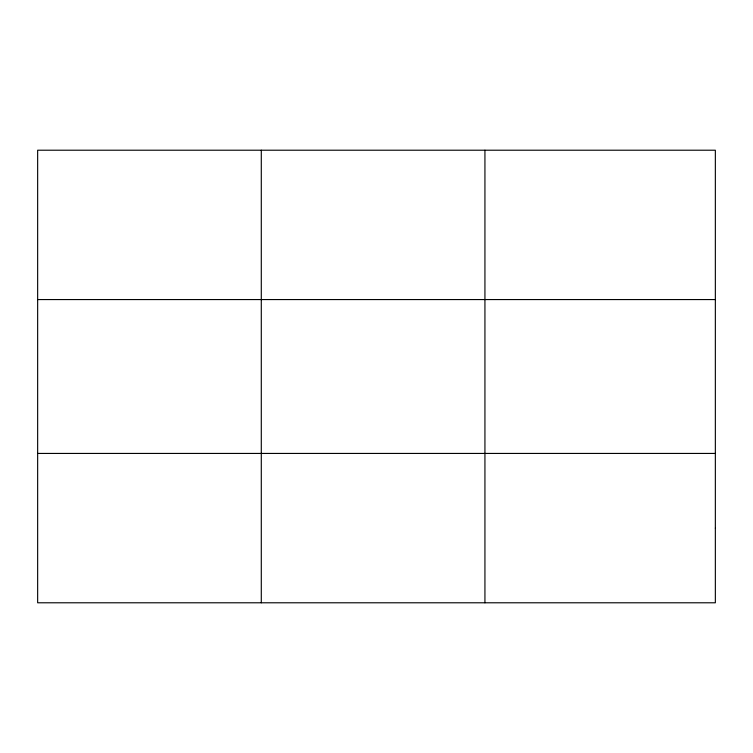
<?xml version="1.0" encoding="UTF-8"?>
<svg xmlns="http://www.w3.org/2000/svg" width="753" height="753" viewBox="0 0 753 753"><rect width="100%" height="100%" fill="white"/><g stroke="black" fill="none" stroke-linecap="round" stroke-linejoin="round"><path stroke-width="1.13" d="M261.291 150.214L261.291 602.786M484.932 150.214L484.932 602.786M37.65 299.562L715.35 299.562M37.65 453.438L715.35 453.438M715.35 528.117L715.35 602.786L37.65 602.786L37.65 150.214L715.35 150.214L715.35 528.117"/></g></svg>
